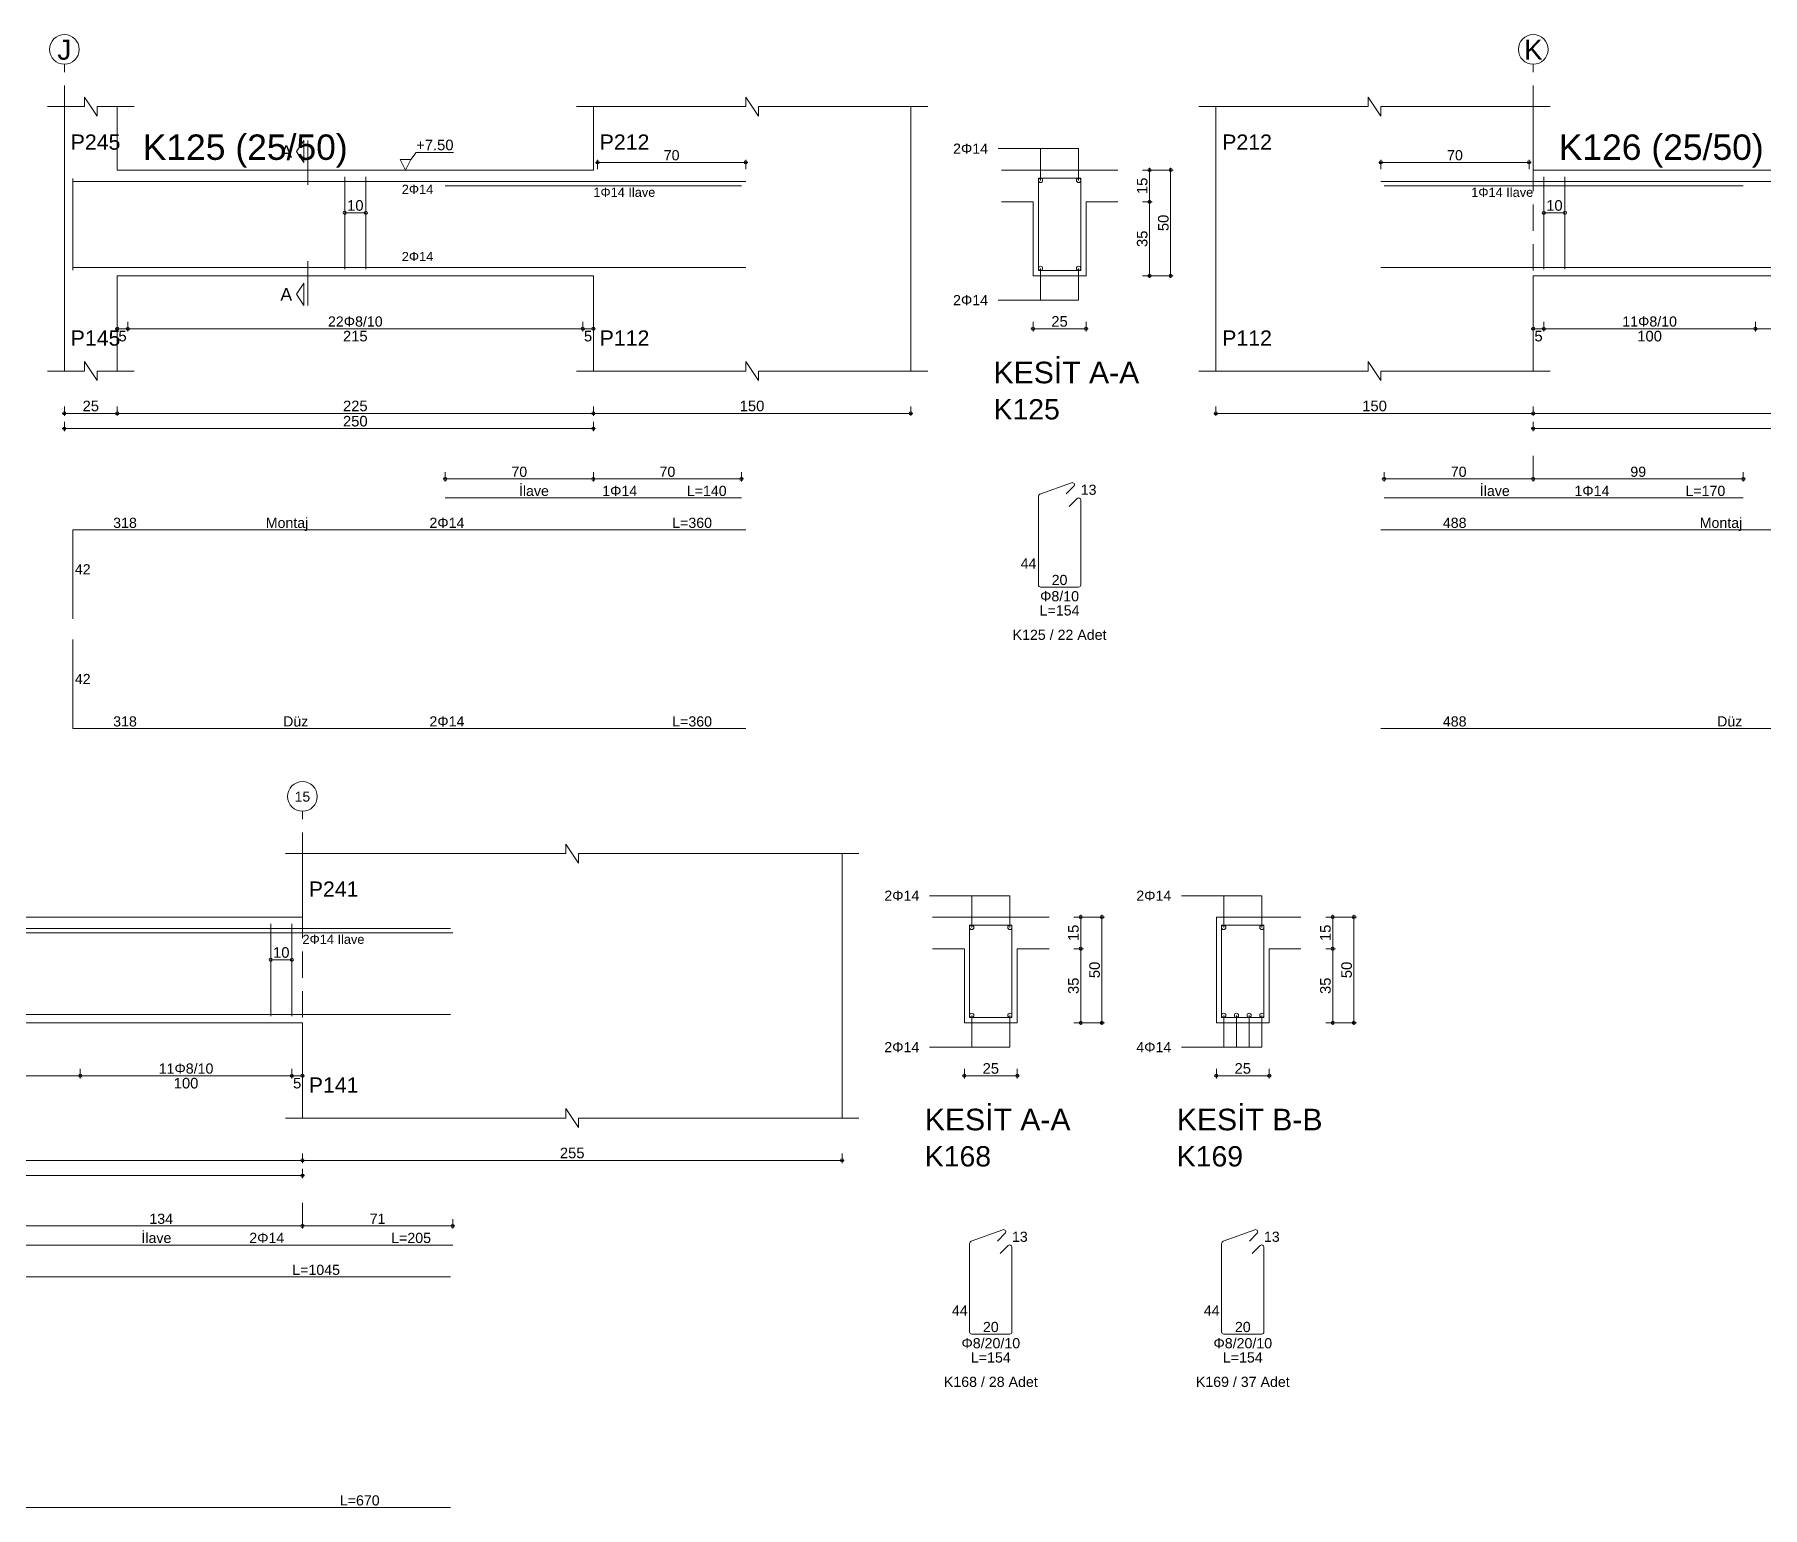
# Model space of a CAD drawing. Header units: millimetres. Extents: x 23801 to 80069, y 9628 to 14137.
# Drawn here: x 49906 to 51131, y 11919 to 12963 of the extents above; entities that cross this region are included whole.
import ezdxf

# ---------------------------------------------------------------- set-up
doc = ezdxf.new("R2010")
doc.units = ezdxf.units.MM
doc.linetypes.add('DASHDOT2', pattern=[12.7, 6.35, -3.175, 0, -3.175])
doc.linetypes.add('DASHED4', pattern=[18.75, 12.5, -6.25])
doc.layers.add('aks', color=251, linetype='DASHDOT2', lineweight=35)
for name, color, linetype in [('Donatı Topl. Uzun. Yazısı', 7, 'Continuous'), ('Donatı Uz. Yazısı', 7, 'Continuous'), ('Donatı Yazısı', 7, 'Continuous'), ('Donatı Çizgisi', 7, 'Continuous'), ('Kiriş', 7, 'Continuous'), ('Standart', 7, 'Continuous'), ('Ölçülendirme', 7, 'Continuous')]:
    doc.layers.add(name, color=color, linetype=linetype)
doc.styles.add('arial_1_18', font='arial.ttf', dxfattribs={"height": 0.2})

# ---------------------------------------------------------------- blocks, each defined once
blk = doc.blocks.new('IDE475Entity7400')
at = {"layer": 'aks', "color": 30, "linetype": 'DASHED4', "lineweight": 5}
blk.add_lwpolyline([(11420.72, 2016.8), (11420.72, 2151.8)], dxfattribs=at)
at = {"layer": 'aks', "color": 1, "linetype": 'Continuous', "lineweight": 5}
blk.add_circle((11420.72, 2158.8), 7, dxfattribs=at)
at = {"layer": 'Donatı Çizgisi', "color": 5, "linetype": 'Continuous', "lineweight": 5}
for points in [[(11424.72, 2054.4), (11424.72, 2097.8)], [(11424.72, 2096.4), (11742.72, 2096.4)], [(11553.22, 2055), (11553.22, 2098.6)], [(11563.22, 2055), (11563.22, 2098.6)], [(11600.72, 2094.4), (11740.72, 2094.4)], [(11881.06, 2054.3), (11881.06, 2097.9)], [(11881.06, 2097.9), (11901.06, 2097.9)], [(11901.06, 2054.3), (11901.06, 2097.9)], [(11424.72, 2055.8), (11742.72, 2055.8)], [(11881.06, 2054.3), (11901.06, 2054.3)], [(11881.73, 1948.54), (11896.74, 1954.01)], [(11894.16, 1948.69), (11897.81, 1952.33)], [(11600.72, 1946.8), (11740.72, 1946.8)], [(11881.06, 1905.72), (11881.06, 1947.59)], [(11895.54, 1942.78), (11899.32, 1946.56)], [(11901.06, 1905.72), (11901.06, 1945.84)], [(11424.72, 1889.7), (11424.72, 1931.7)], [(11424.72, 1931.7), (11742.72, 1931.7)], [(11882.08, 1904.7), (11900.04, 1904.7)], [(11424.72, 1837.85), (11424.72, 1879.85)], [(11424.72, 1837.85), (11742.72, 1837.85)]]:
    blk.add_lwpolyline(points, dxfattribs=at)
for centre in [(11882.06, 2096.9), (11900.06, 2096.9), (11882.06, 2055.3), (11900.06, 2055.3)]:
    blk.add_circle(centre, 1, dxfattribs=at)
for centre, start, end in [((11897.08, 1953.05), 315, 110), ((11882.08, 1947.59), 110, 180), ((11900.04, 1945.84), 0, 135), ((11882.08, 1905.72), 180, 270), ((11900.04, 1905.72), 270, 0)]:
    blk.add_arc(centre, 1.02, start, end, dxfattribs=at)
at = {"layer": 'Kiriş', "color": 1, "linetype": 'Continuous', "lineweight": 5}
for points in [[(11412.72, 2131.8), (11430.22, 2131.8)], [(11420.72, 2006.8), (11420.72, 2131.8)], [(11430.22, 2131.8), (11430.22, 2136.3)], [(11436.22, 2127.3), (11430.22, 2136.3)], [(11436.22, 2127.3), (11436.22, 2131.8)], [(11436.22, 2131.8), (11453.73, 2131.8)], [(11445.73, 2101.8), (11445.73, 2131.8)], [(11662.72, 2131.8), (11742.72, 2131.8)], [(11670.72, 2101.8), (11670.72, 2131.8)], [(11742.72, 2131.8), (11742.72, 2136.3)], [(11748.72, 2127.3), (11742.72, 2136.3)], [(11748.72, 2131.8), (11828.73, 2131.8)], [(11748.72, 2127.3), (11748.72, 2131.8)], [(11820.73, 2006.8), (11820.73, 2131.8)], [(11445.73, 2101.8), (11670.72, 2101.8)], [(11863.56, 2101.8), (11918.56, 2101.8)], [(11863.56, 2086.8), (11878.56, 2086.8)], [(11878.56, 2051.8), (11878.56, 2086.8)], [(11903.56, 2086.8), (11918.56, 2086.8)], [(11903.56, 2051.8), (11903.56, 2086.8)], [(11445.73, 2051.8), (11670.72, 2051.8)], [(11445.73, 2006.8), (11445.73, 2051.8)], [(11670.72, 2006.8), (11670.72, 2051.8)], [(11878.56, 2051.8), (11903.56, 2051.8)], [(11436.22, 2002.3), (11430.22, 2011.3)], [(11430.22, 2006.8), (11430.22, 2011.3)], [(11748.72, 2002.3), (11742.72, 2011.3)], [(11742.72, 2006.8), (11742.72, 2011.3)], [(11412.72, 2006.8), (11430.22, 2006.8)], [(11436.22, 2006.8), (11453.73, 2006.8)], [(11436.22, 2002.3), (11436.22, 2006.8)], [(11662.72, 2006.8), (11742.72, 2006.8)], [(11748.72, 2006.8), (11828.73, 2006.8)], [(11748.72, 2002.3), (11748.72, 2006.8)]]:
    blk.add_lwpolyline(points, dxfattribs=at)
at = {"layer": 'Ölçülendirme', "color": 1, "linetype": 'Continuous', "lineweight": 5}
for points in [[(11530.47, 2110.55), (11533.97, 2115.8)], [(11533.97, 2105.3), (11533.97, 2115.8)], [(11535.72, 2094.8), (11535.72, 2115.8)], [(11533.97, 2105.3), (11530.47, 2110.55)], [(11584.47, 2106.8), (11586.97, 2110.13)], [(11586.97, 2110.13), (11604.65, 2110.13)], [(11862.06, 2111.9), (11900.06, 2111.9)], [(11882.06, 2096.9), (11882.06, 2111.9)], [(11900.06, 2096.9), (11900.06, 2111.9)], [(11581.97, 2101.8), (11579.47, 2106.8)], [(11579.47, 2106.8), (11584.47, 2106.8)], [(11584.47, 2106.8), (11581.97, 2101.8)], [(11581.97, 2101.8), (11581.97, 2101.8)], [(11671.72, 2105.4), (11743.72, 2105.4)], [(11672.72, 2102.15), (11672.72, 2106.65)], [(11742.72, 2102.15), (11742.72, 2106.65)], [(11930.31, 2101.8), (11944.81, 2101.8)], [(11933.56, 2050.8), (11933.56, 2102.8)], [(11943.56, 2050.8), (11943.56, 2102.8)], [(11930.31, 2086.8), (11934.81, 2086.8)], [(11553.22, 2081.6), (11563.22, 2081.6)], [(11535.72, 2037.8), (11535.72, 2058.8)], [(11882.06, 2040.3), (11882.06, 2055.3)], [(11900.06, 2040.3), (11900.06, 2055.3)], [(11930.31, 2051.8), (11944.81, 2051.8)], [(11530.47, 2043.05), (11533.97, 2048.3)], [(11533.97, 2037.8), (11530.47, 2043.05)], [(11533.97, 2037.8), (11533.97, 2048.3)], [(11862.06, 2040.3), (11900.06, 2040.3)], [(11444.72, 2026.8), (11671.72, 2026.8)], [(11445.72, 2025.55), (11445.72, 2030.05)], [(11450.72, 2025.55), (11450.72, 2030.05)], [(11665.72, 2025.55), (11665.72, 2030.05)], [(11670.72, 2025.55), (11670.72, 2030.05)], [(11877.56, 2026.8), (11904.56, 2026.8)], [(11878.56, 2025.55), (11878.56, 2030.05)], [(11903.56, 2025.55), (11903.56, 2030.05)], [(11419.72, 1986.8), (11821.72, 1986.8)], [(11420.72, 1985.55), (11420.72, 1990.05)], [(11445.72, 1985.55), (11445.72, 1990.05)], [(11670.72, 1985.55), (11670.72, 1990.05)], [(11820.72, 1985.55), (11820.72, 1990.05)], [(11419.72, 1979.6), (11671.72, 1979.6)], [(11420.72, 1978.35), (11420.72, 1982.85)], [(11670.72, 1978.35), (11670.72, 1982.85)], [(11599.72, 1955.8), (11671.72, 1955.8)], [(11600.72, 1954.55), (11600.72, 1959.05)], [(11669.72, 1955.8), (11741.72, 1955.8)], [(11670.72, 1954.55), (11670.72, 1959.05)], [(11670.72, 1954.55), (11670.72, 1959.05)], [(11740.72, 1954.55), (11740.72, 1959.05)]]:
    blk.add_lwpolyline(points, dxfattribs=at)
for centre in [(11672.72, 2105.4), (11742.72, 2105.4), (11933.56, 2101.8), (11943.56, 2101.8), (11553.22, 2081.6), (11563.22, 2081.6), (11933.56, 2086.8), (11933.56, 2051.8), (11943.56, 2051.8), (11445.72, 2026.8), (11450.72, 2026.8), (11450.72, 2026.8), (11665.72, 2026.8), (11665.72, 2026.8), (11670.72, 2026.8), (11878.56, 2026.8), (11903.56, 2026.8), (11420.72, 1986.8), (11445.72, 1986.8), (11445.72, 1986.8), (11670.72, 1986.8), (11670.72, 1986.8), (11820.72, 1986.8), (11420.72, 1979.6), (11670.72, 1979.6), (11600.72, 1955.8), (11670.72, 1955.8), (11670.72, 1955.8), (11740.72, 1955.8)]:
    blk.add_circle(centre, 0.75, dxfattribs=at)
at = {"layer": 'aks', "color": 1, "linetype": 'Continuous', "lineweight": 5, "style": 'arial_1_18'}
blk.add_text('J', height=9.45, dxfattribs=at).set_placement((11417.42, 2153.92))
at = {"layer": 'Donatı Topl. Uzun. Yazısı', "color": 1, "linetype": 'Continuous', "lineweight": 5, "style": 'arial_1_18'}
for s, p in [('L=140', (11714.89, 1947.76)), ('L=360', (11707.99, 1932.66)), ('L=154', (11881.64, 1891.26)), ('L=360', (11707.99, 1838.81))]:
    blk.add_text(s, height=4.8, dxfattribs=at).set_placement(p)
at = {"layer": 'Donatı Uz. Yazısı', "color": 1, "linetype": 'Continuous', "lineweight": 5, "style": 'arial_1_18'}
for s, p in [('13', (11901.06, 1948.3)), ('318', (11443.8, 1932.66)), ('42', (11425.68, 1910.7)), ('44', (11872.64, 1913.42)), ('20', (11887.33, 1905.66)), ('42', (11425.68, 1858.85)), ('318', (11443.8, 1838.81))]:
    blk.add_text(s, height=4.8, dxfattribs=at).set_placement(p)
at = {"layer": 'Donatı Yazısı', "color": 5, "linetype": 'Continuous', "lineweight": 5, "style": 'arial_1_18'}
for s, height, p in [('2Φ14', 4.8, (11840.73, 2109.5)), ('1Φ14 İlave', 4.32, (11670.72, 2089.12)), ('2Φ14', 4.8, (11840.73, 2037.9)), ('1Φ14', 4.8, (11674.92, 1947.76)), ('2Φ14', 4.8, (11593.26, 1932.66)), ('Φ8/10', 4.8, (11881.86, 1897.98)), ('K125 / 22 Adet', 4.8, (11868.88, 1879.74)), ('2Φ14', 4.8, (11593.26, 1838.81))]:
    blk.add_text(s, height=height, dxfattribs=at).set_placement(p)
for p in [(11580.18, 2090.52), (11580.18, 2058.76)]:
    blk.add_text('2Φ14', height=4.32, rotation=360, dxfattribs=at).set_placement(p)
at = {"layer": 'Donatı Yazısı', "color": 1, "linetype": 'Continuous', "lineweight": 5, "style": 'arial_1_18'}
for s, p in [('İlave', (11635.56, 1947.76)), ('Montaj', (11515.9, 1932.66)), ('Düz', (11524.1, 1838.81))]:
    blk.add_text(s, height=4.8, dxfattribs=at).set_placement(p)
at = {"layer": 'Kiriş', "color": 1, "linetype": 'Continuous', "lineweight": 5, "style": 'arial_1_18'}
for s, height, p in [('P245', 7.2, (11423.72, 2111.4)), ('K125 (25/50)', 12, (11457.72, 2106.6)), ('P212', 7.2, (11673.72, 2111.4)), ('P145', 7.2, (11423.72, 2018.8)), ('P112', 7.2, (11673.72, 2018.8)), ('KESİT A-A', 10.2, (11859.86, 2001)), ('K125', 9.6, (11859.86, 1983.92))]:
    blk.add_text(s, height=height, dxfattribs=at).set_placement(p)
at = {"layer": 'Ölçülendirme', "color": 1, "linetype": 'Continuous', "lineweight": 5, "style": 'arial_1_18'}
for s, height, p in [('+7.50', 5, (11586.97, 2111.13)), ('A', 5.95, (11522.83, 2107.57)), ('70', 4.8, (11704, 2106.4)), ('A', 5.95, (11522.83, 2040.07)), ('5', 5, (11446.28, 2020.8)), ('215', 5, (11552.4, 2020.8)), ('5', 5, (11666.28, 2020.8)), ('25', 5, (11887.17, 2027.76)), ('25', 5, (11429.34, 1987.8)), ('225', 5, (11552.4, 1987.8)), ('150', 5, (11739.9, 1987.8)), ('250', 5, (11552.4, 1980.6))]:
    blk.add_text(s, height=height, dxfattribs=at).set_placement(p)
for s, rotation, p in [('15', 90, (11932.6, 2090.42)), ('10', 360, (11554.34, 2082.56)), ('50', 90, (11942.6, 2072.92)), ('35', 90, (11932.6, 2065.42))]:
    blk.add_text(s, height=5, rotation=rotation, dxfattribs=at).set_placement(p)
at = {"layer": 'Ölçülendirme', "color": 5, "linetype": 'Continuous', "lineweight": 5, "style": 'arial_1_18'}
for s, p in [('22Φ8/10', (11545.3, 2027.8)), ('70', (11632, 1956.8)), ('70', (11702, 1956.8))]:
    blk.add_text(s, height=4.8, dxfattribs=at).set_placement(p)
blk = doc.blocks.new('IDE475Entity7401')
at = {"layer": 'aks', "color": 30, "linetype": 'DASHED4', "lineweight": 5}
for points in [[(12114.93, 2016.8), (12114.93, 2151.8)], [(12534.93, 2016.8), (12534.93, 2151.8)], [(12114.93, 1955.8), (12114.93, 1966.8)]]:
    blk.add_lwpolyline(points, dxfattribs=at)
at = {"layer": 'aks', "color": 1, "linetype": 'Continuous', "lineweight": 5}
for centre in [(12114.93, 2158.8), (12534.93, 2158.8)]:
    blk.add_circle(centre, 7, dxfattribs=at)
at = {"layer": 'Donatı Çizgisi', "color": 5, "linetype": 'Continuous', "lineweight": 5}
for points in [[(12042.93, 2096.4), (12530.93, 2096.4)], [(12044.43, 2094.4), (12214.18, 2094.4)], [(12119.93, 2055), (12119.93, 2098.6)], [(12129.93, 2055), (12129.93, 2098.6)], [(12302.43, 2055), (12302.43, 2098.6)], [(12322.43, 2055), (12322.43, 2098.6)], [(12494.93, 2055), (12494.93, 2098.6)], [(12504.93, 2055), (12504.93, 2098.6)], [(12530.93, 2054.4), (12530.93, 2097.8)], [(12595.26, 2054.3), (12595.26, 2097.9)], [(12595.26, 2097.9), (12615.26, 2097.9)], [(12615.26, 2054.3), (12615.26, 2097.9)], [(12042.93, 2055.8), (12530.93, 2055.8)], [(12595.26, 2054.3), (12615.26, 2054.3)], [(12595.93, 1948.54), (12610.94, 1954.01)], [(12608.37, 1948.69), (12612.01, 1952.33)], [(12044.43, 1946.8), (12214.18, 1946.8)], [(12595.26, 1905.72), (12595.26, 1947.59)], [(12609.75, 1942.78), (12613.52, 1946.56)], [(12615.26, 1905.72), (12615.26, 1945.84)], [(12042.93, 1931.7), (12530.93, 1931.7)], [(12530.93, 1889.7), (12530.93, 1931.7)], [(12596.28, 1904.7), (12614.24, 1904.7)], [(12530.93, 1837.85), (12530.93, 1879.85)], [(12042.93, 1837.85), (12530.93, 1837.85)]]:
    blk.add_lwpolyline(points, dxfattribs=at)
for centre in [(12596.26, 2096.9), (12614.26, 2096.9), (12596.26, 2055.3), (12605.26, 2055.3), (12614.26, 2055.3)]:
    blk.add_circle(centre, 1, dxfattribs=at)
for centre, start, end in [((12611.29, 1953.05), 315, 110), ((12596.28, 1947.59), 110, 180), ((12614.24, 1945.84), 0, 135), ((12596.28, 1905.72), 180, 270), ((12614.24, 1905.72), 270, 0)]:
    blk.add_arc(centre, 1.02, start, end, dxfattribs=at)
at = {"layer": 'Kiriş', "color": 1, "linetype": 'Continuous', "lineweight": 5}
for points in [[(11956.93, 2131.8), (12036.93, 2131.8)], [(11964.93, 2006.8), (11964.93, 2131.8)], [(12036.93, 2131.8), (12036.93, 2136.3)], [(12042.93, 2127.3), (12036.93, 2136.3)], [(12042.93, 2127.3), (12042.93, 2131.8)], [(12042.93, 2131.8), (12122.93, 2131.8)], [(12114.93, 2101.8), (12114.93, 2131.8)], [(12501.93, 2131.8), (12519.43, 2131.8)], [(12509.93, 2101.8), (12509.93, 2131.8)], [(12519.43, 2131.8), (12519.43, 2136.3)], [(12525.43, 2127.3), (12519.43, 2136.3)], [(12525.43, 2131.8), (12542.93, 2131.8)], [(12525.43, 2127.3), (12525.43, 2131.8)], [(12534.93, 2006.8), (12534.93, 2131.8)], [(12114.93, 2101.8), (12509.93, 2101.8)], [(12577.76, 2101.8), (12632.76, 2101.8)], [(12577.76, 2086.8), (12592.76, 2086.8)], [(12592.76, 2051.8), (12592.76, 2086.8)], [(12617.76, 2086.8), (12632.76, 2086.8)], [(12617.76, 2051.8), (12617.76, 2086.8)], [(12114.93, 2051.8), (12509.93, 2051.8)], [(12114.93, 2006.8), (12114.93, 2051.8)], [(12509.93, 2006.8), (12509.93, 2051.8)], [(12592.76, 2051.8), (12617.76, 2051.8)], [(12042.93, 2002.3), (12036.93, 2011.3)], [(12036.93, 2006.8), (12036.93, 2011.3)], [(12525.43, 2002.3), (12519.43, 2011.3)], [(12519.43, 2006.8), (12519.43, 2011.3)], [(11956.93, 2006.8), (12036.93, 2006.8)], [(12042.93, 2006.8), (12122.93, 2006.8)], [(12042.93, 2002.3), (12042.93, 2006.8)], [(12501.93, 2006.8), (12519.43, 2006.8)], [(12525.43, 2006.8), (12542.93, 2006.8)], [(12525.43, 2002.3), (12525.43, 2006.8)]]:
    blk.add_lwpolyline(points, dxfattribs=at)
at = {"layer": 'Ölçülendirme', "color": 1, "linetype": 'Continuous', "lineweight": 5}
for points in [[(12267.68, 2110.55), (12271.18, 2115.8)], [(12271.18, 2105.3), (12271.18, 2115.8)], [(12272.93, 2094.8), (12272.93, 2115.8)], [(12271.18, 2105.3), (12267.68, 2110.55)], [(12355.68, 2106.8), (12358.18, 2110.13)], [(12358.18, 2110.13), (12375.85, 2110.13)], [(12576.26, 2111.9), (12614.26, 2111.9)], [(12596.26, 2096.9), (12596.26, 2111.9)], [(12614.26, 2096.9), (12614.26, 2111.9)], [(12041.93, 2105.4), (12113.93, 2105.4)], [(12042.93, 2102.15), (12042.93, 2106.65)], [(12112.93, 2102.15), (12112.93, 2106.65)], [(12353.18, 2101.8), (12350.68, 2106.8)], [(12350.68, 2106.8), (12355.68, 2106.8)], [(12355.68, 2106.8), (12353.18, 2101.8)], [(12353.18, 2101.8), (12353.18, 2101.8)], [(12644.51, 2101.8), (12659.01, 2101.8)], [(12647.76, 2050.8), (12647.76, 2102.8)], [(12657.76, 2050.8), (12657.76, 2102.8)], [(12644.51, 2086.8), (12649.01, 2086.8)], [(12119.93, 2081.6), (12129.93, 2081.6)], [(12302.43, 2081.6), (12322.43, 2081.6)], [(12494.93, 2081.6), (12504.93, 2081.6)], [(12272.93, 2037.8), (12272.93, 2058.8)], [(12596.26, 2040.3), (12596.26, 2055.3)], [(12605.26, 2040.3), (12605.26, 2055.3)], [(12614.26, 2040.3), (12614.26, 2055.3)], [(12644.51, 2051.8), (12659.01, 2051.8)], [(12267.68, 2043.05), (12271.18, 2048.3)], [(12271.18, 2037.8), (12267.68, 2043.05)], [(12271.18, 2037.8), (12271.18, 2048.3)], [(12576.26, 2040.3), (12614.26, 2040.3)], [(12113.93, 2026.8), (12510.93, 2026.8)], [(12114.93, 2025.55), (12114.93, 2030.05)], [(12119.93, 2025.55), (12119.93, 2030.05)], [(12219.93, 2025.55), (12219.93, 2030.05)], [(12404.93, 2025.55), (12404.93, 2030.05)], [(12504.93, 2025.55), (12504.93, 2030.05)], [(12509.93, 2025.55), (12509.93, 2030.05)], [(12591.76, 2026.8), (12618.76, 2026.8)], [(12592.76, 2025.55), (12592.76, 2030.05)], [(12617.76, 2025.55), (12617.76, 2030.05)], [(11963.93, 1986.8), (12535.93, 1986.8)], [(11964.93, 1985.55), (11964.93, 1990.05)], [(12114.93, 1985.55), (12114.93, 1990.05)], [(12509.93, 1985.55), (12509.93, 1990.05)], [(12534.93, 1985.55), (12534.93, 1990.05)], [(12113.93, 1979.6), (12535.93, 1979.6)], [(12114.93, 1978.35), (12114.93, 1982.85)], [(12534.93, 1978.35), (12534.93, 1982.85)], [(12043.43, 1955.8), (12115.93, 1955.8)], [(12044.43, 1954.55), (12044.43, 1959.05)], [(12113.93, 1955.8), (12215.18, 1955.8)], [(12114.93, 1954.55), (12114.93, 1959.05)], [(12114.93, 1954.55), (12114.93, 1959.05)], [(12214.18, 1954.55), (12214.18, 1959.05)]]:
    blk.add_lwpolyline(points, dxfattribs=at)
for centre in [(12042.93, 2105.4), (12112.93, 2105.4), (12647.76, 2101.8), (12657.76, 2101.8), (12119.93, 2081.6), (12129.93, 2081.6), (12302.43, 2081.6), (12322.43, 2081.6), (12494.93, 2081.6), (12504.93, 2081.6), (12647.76, 2086.8), (12647.76, 2051.8), (12657.76, 2051.8), (12114.93, 2026.8), (12119.93, 2026.8), (12119.93, 2026.8), (12219.93, 2026.8), (12219.93, 2026.8), (12404.93, 2026.8), (12404.93, 2026.8), (12504.93, 2026.8), (12504.93, 2026.8), (12509.93, 2026.8), (12592.76, 2026.8), (12617.76, 2026.8), (11964.93, 1986.8), (12114.93, 1986.8), (12114.93, 1986.8), (12509.93, 1986.8), (12509.93, 1986.8), (12534.93, 1986.8), (12114.93, 1979.6), (12534.93, 1979.6), (12044.43, 1955.8), (12114.93, 1955.8), (12114.93, 1955.8), (12214.18, 1955.8)]:
    blk.add_circle(centre, 0.75, dxfattribs=at)
at = {"layer": 'aks', "color": 1, "linetype": 'Continuous', "lineweight": 5, "style": 'arial_1_18'}
for s, p in [('K', (12110.53, 2153.92)), ('M', (12529.43, 2153.92))]:
    blk.add_text(s, height=9.45, dxfattribs=at).set_placement(p)
at = {"layer": 'Donatı Topl. Uzun. Yazısı', "color": 1, "linetype": 'Continuous', "lineweight": 5, "style": 'arial_1_18'}
for s, p in [('L=170', (12186.86, 1947.76)), ('L=530', (12487.69, 1932.66)), ('L=154', (12595.85, 1891.26)), ('L=530', (12487.69, 1838.81))]:
    blk.add_text(s, height=4.8, dxfattribs=at).set_placement(p)
at = {"layer": 'Donatı Uz. Yazısı', "color": 1, "linetype": 'Continuous', "lineweight": 5, "style": 'arial_1_18'}
for s, p in [('13', (12615.26, 1948.3)), ('488', (12072.21, 1932.66)), ('42', (12531.89, 1910.7)), ('44', (12586.84, 1913.42)), ('20', (12601.53, 1905.66)), ('42', (12531.89, 1858.85)), ('488', (12072.21, 1838.81))]:
    blk.add_text(s, height=4.8, dxfattribs=at).set_placement(p)
at = {"layer": 'Donatı Yazısı', "color": 5, "linetype": 'Continuous', "lineweight": 5, "style": 'arial_1_18'}
for s, height, p in [('2Φ14', 4.8, (12554.93, 2109.5)), ('1Φ14 İlave', 4.32, (12085.62, 2089.12)), ('3Φ14', 4.8, (12554.93, 2037.9)), ('1Φ14', 4.8, (12134.39, 1947.76)), ('2Φ14', 4.8, (12301.57, 1932.66)), ('Φ8/20/10', 4.8, (12591.4, 1897.98)), ('K126 / 30 Adet', 4.8, (12583.08, 1879.74)), ('3Φ14', 4.8, (12301.57, 1838.81))]:
    blk.add_text(s, height=height, dxfattribs=at).set_placement(p)
for s, p in [('2Φ14', (12339.39, 2090.52)), ('3Φ14', (12339.39, 2058.76))]:
    blk.add_text(s, height=4.32, rotation=360, dxfattribs=at).set_placement(p)
at = {"layer": 'Donatı Yazısı', "color": 1, "linetype": 'Continuous', "lineweight": 5, "style": 'arial_1_18'}
for s, p in [('İlave', (12089.67, 1947.76)), ('Montaj', (12193.6, 1932.66)), ('Düz', (12201.81, 1838.81))]:
    blk.add_text(s, height=4.8, dxfattribs=at).set_placement(p)
at = {"layer": 'Kiriş', "color": 1, "linetype": 'Continuous', "lineweight": 5, "style": 'arial_1_18'}
for s, height, p in [('P212', 7.2, (11967.93, 2111.4)), ('K126 (25/50)', 12, (12126.93, 2106.6)), ('P251', 7.2, (12512.93, 2111.4)), ('P112', 7.2, (11967.93, 2018.8)), ('P151', 7.2, (12512.93, 2018.8)), ('KESİT A-A', 10.2, (12574.06, 2001)), ('K126', 9.6, (12574.06, 1983.92))]:
    blk.add_text(s, height=height, dxfattribs=at).set_placement(p)
at = {"layer": 'Ölçülendirme', "color": 1, "linetype": 'Continuous', "lineweight": 5, "style": 'arial_1_18'}
for s, height, p in [('+7.50', 5, (12358.18, 2111.13)), ('70', 4.8, (12074.2, 2106.4)), ('A', 5.95, (12260.04, 2107.57)), ('A', 5.95, (12260.04, 2040.07)), ('5', 5, (12115.49, 2020.8)), ('100', 5, (12164.1, 2020.8)), ('185', 5, (12306.6, 2020.8)), ('100', 5, (12449.1, 2020.8)), ('5', 5, (12505.49, 2020.8)), ('25', 5, (12601.38, 2027.76)), ('150', 5, (12034.1, 1987.8)), ('395', 5, (12306.6, 1987.8)), ('25', 5, (12518.54, 1987.8)), ('420', 5, (12306.6, 1980.6))]:
    blk.add_text(s, height=height, dxfattribs=at).set_placement(p)
for s, rotation, p in [('15', 90, (12646.8, 2090.42)), ('10', 360, (12121.04, 2082.56)), ('20', 360, (12308.54, 2082.56)), ('10', 360, (12496.04, 2082.56)), ('50', 90, (12656.8, 2072.92)), ('35', 90, (12646.8, 2065.42))]:
    blk.add_text(s, height=5, rotation=rotation, dxfattribs=at).set_placement(p)
at = {"layer": 'Ölçülendirme', "color": 5, "linetype": 'Continuous', "lineweight": 5, "style": 'arial_1_18'}
for s, p in [('11Φ8/10', (12157, 2027.8)), ('8Φ8/20', (12301.36, 2027.8)), ('11Φ8/10', (12442, 2027.8)), ('70', (12075.95, 1956.8)), ('99', (12160.82, 1956.8))]:
    blk.add_text(s, height=4.8, dxfattribs=at).set_placement(p)
blk = doc.blocks.new('IDE475Entity7431')
at = {"layer": 'aks', "color": 30, "linetype": 'DASHED4', "lineweight": 5}
for points in [[(11533.24, 1663.75), (11533.24, 1798.75)], [(11533.24, 1602.75), (11533.24, 1613.75)]]:
    blk.add_lwpolyline(points, dxfattribs=at)
at = {"layer": 'aks', "color": 1, "linetype": 'Continuous', "lineweight": 5}
blk.add_circle((11533.24, 1805.75), 7, dxfattribs=at)
at = {"layer": 'Donatı Çizgisi', "color": 5, "linetype": 'Continuous', "lineweight": 5}
for points in [[(10558.24, 1743.35), (11603.24, 1743.35)], [(11399.74, 1741.35), (11604.24, 1741.35)], [(11518.24, 1701.95), (11518.24, 1745.55)], [(11528.24, 1701.95), (11528.24, 1745.55)], [(11848.57, 1701.25), (11848.57, 1744.85)], [(11848.57, 1744.85), (11868.57, 1744.85)], [(11868.57, 1701.25), (11868.57, 1744.85)], [(11967.66, 1701.25), (11967.66, 1744.85)], [(11967.66, 1744.85), (11987.66, 1744.85)], [(11987.66, 1701.25), (11987.66, 1744.85)], [(10558.24, 1702.75), (11603.24, 1702.75)], [(11848.57, 1701.25), (11868.57, 1701.25)], [(11967.66, 1701.25), (11987.66, 1701.25)], [(11849.25, 1595.49), (11864.25, 1600.96)], [(11968.33, 1595.49), (11983.33, 1600.96)], [(11399.74, 1593.75), (11604.24, 1593.75)], [(11848.57, 1552.67), (11848.57, 1594.54)], [(11861.68, 1595.64), (11865.32, 1599.28)], [(11863.06, 1589.73), (11866.83, 1593.51)], [(11868.57, 1552.67), (11868.57, 1592.79)], [(11967.66, 1552.67), (11967.66, 1594.54)], [(11980.76, 1595.64), (11984.4, 1599.28)], [(11982.14, 1589.73), (11985.92, 1593.51)], [(11987.66, 1552.67), (11987.66, 1592.79)], [(10558.24, 1578.65), (11603.24, 1578.65)], [(11849.59, 1551.65), (11867.55, 1551.65)], [(11968.68, 1551.65), (11986.64, 1551.65)], [(10933.24, 1469.7), (11603.24, 1469.7)]]:
    blk.add_lwpolyline(points, dxfattribs=at)
for centre in [(11849.57, 1743.85), (11867.57, 1743.85), (11968.66, 1743.85), (11986.66, 1743.85), (11849.57, 1702.25), (11867.57, 1702.25), (11968.66, 1702.25), (11974.66, 1702.25), (11980.66, 1702.25), (11986.66, 1702.25)]:
    blk.add_circle(centre, 1, dxfattribs=at)
for centre, start, end in [((11864.6, 1600), 315, 110), ((11983.68, 1600), 315, 110), ((11849.59, 1594.54), 110, 180), ((11867.55, 1592.79), 0, 135), ((11968.68, 1594.54), 110, 180), ((11986.64, 1592.79), 0, 135), ((11849.59, 1552.67), 180, 270), ((11867.55, 1552.67), 270, 0), ((11968.68, 1552.67), 180, 270), ((11986.64, 1552.67), 270, 0)]:
    blk.add_arc(centre, 1.02, start, end, dxfattribs=at)
at = {"layer": 'Kiriş', "color": 1, "linetype": 'Continuous', "lineweight": 5}
for points in [[(11657.74, 1778.75), (11657.74, 1783.25)], [(11663.74, 1774.25), (11657.74, 1783.25)], [(11525.24, 1778.75), (11657.74, 1778.75)], [(11533.24, 1748.75), (11533.24, 1778.75)], [(11663.74, 1778.75), (11796.24, 1778.75)], [(11663.74, 1774.25), (11663.74, 1778.75)], [(11788.24, 1653.75), (11788.24, 1778.75)], [(11003.24, 1748.75), (11533.24, 1748.75)], [(11831.07, 1748.75), (11886.07, 1748.75)], [(11965.16, 1748.75), (12005.16, 1748.75)], [(11965.16, 1698.75), (11965.16, 1748.75)], [(11831.07, 1733.75), (11846.07, 1733.75)], [(11846.07, 1698.75), (11846.07, 1733.75)], [(11871.07, 1733.75), (11886.07, 1733.75)], [(11871.07, 1698.75), (11871.07, 1733.75)], [(11990.16, 1733.75), (12005.16, 1733.75)], [(11990.16, 1698.75), (11990.16, 1733.75)], [(11003.24, 1698.75), (11533.24, 1698.75)], [(11533.24, 1653.75), (11533.24, 1698.75)], [(11846.07, 1698.75), (11871.07, 1698.75)], [(11965.16, 1698.75), (11990.16, 1698.75)], [(11663.74, 1649.25), (11657.74, 1658.25)], [(11657.74, 1653.75), (11657.74, 1658.25)], [(11525.24, 1653.75), (11657.74, 1653.75)], [(11663.74, 1653.75), (11796.24, 1653.75)], [(11663.74, 1649.25), (11663.74, 1653.75)]]:
    blk.add_lwpolyline(points, dxfattribs=at)
at = {"layer": 'Ölçülendirme', "color": 1, "linetype": 'Continuous', "lineweight": 5}
for points in [[(11829.57, 1758.85), (11867.57, 1758.85)], [(11849.57, 1743.85), (11849.57, 1758.85)], [(11867.57, 1743.85), (11867.57, 1758.85)], [(11948.66, 1758.85), (11986.66, 1758.85)], [(11968.66, 1743.85), (11968.66, 1758.85)], [(11986.66, 1743.85), (11986.66, 1758.85)], [(11897.82, 1748.75), (11912.32, 1748.75)], [(11901.07, 1697.75), (11901.07, 1749.75)], [(11911.07, 1697.75), (11911.07, 1749.75)], [(12016.91, 1748.75), (12031.41, 1748.75)], [(12020.16, 1697.75), (12020.16, 1749.75)], [(12030.16, 1697.75), (12030.16, 1749.75)], [(11897.82, 1733.75), (11902.32, 1733.75)], [(12016.91, 1733.75), (12021.41, 1733.75)], [(11518.24, 1728.55), (11528.24, 1728.55)], [(11849.57, 1687.25), (11849.57, 1702.25)], [(11867.57, 1687.25), (11867.57, 1702.25)], [(11897.82, 1698.75), (11912.32, 1698.75)], [(11968.66, 1687.25), (11968.66, 1702.25)], [(11974.66, 1687.25), (11974.66, 1702.25)], [(11980.66, 1687.25), (11980.66, 1702.25)], [(11986.66, 1687.25), (11986.66, 1702.25)], [(12016.91, 1698.75), (12031.41, 1698.75)], [(11829.57, 1687.25), (11867.57, 1687.25)], [(11948.66, 1687.25), (11986.66, 1687.25)], [(11428.24, 1672.5), (11428.24, 1677)], [(11528.24, 1672.5), (11528.24, 1677)], [(11533.24, 1672.5), (11533.24, 1677)], [(11846.07, 1672.5), (11846.07, 1677)], [(11871.07, 1672.5), (11871.07, 1677)], [(11965.16, 1672.5), (11965.16, 1677)], [(11990.16, 1672.5), (11990.16, 1677)], [(11002.24, 1673.75), (11534.24, 1673.75)], [(11845.07, 1673.75), (11872.07, 1673.75)], [(11964.16, 1673.75), (11991.16, 1673.75)], [(10477.24, 1633.75), (11789.24, 1633.75)], [(11533.24, 1632.5), (11533.24, 1637)], [(11788.24, 1632.5), (11788.24, 1637)], [(10627.24, 1626.55), (11534.24, 1626.55)], [(11533.24, 1625.3), (11533.24, 1629.8)], [(11398.74, 1602.75), (11534.24, 1602.75)], [(11532.24, 1602.75), (11605.24, 1602.75)], [(11533.24, 1601.5), (11533.24, 1606)], [(11533.24, 1601.5), (11533.24, 1606)], [(11604.24, 1601.5), (11604.24, 1606)]]:
    blk.add_lwpolyline(points, dxfattribs=at)
for centre in [(11901.07, 1748.75), (11911.07, 1748.75), (12020.16, 1748.75), (12030.16, 1748.75), (11901.07, 1733.75), (12020.16, 1733.75), (11518.24, 1728.55), (11528.24, 1728.55), (11901.07, 1698.75), (11911.07, 1698.75), (12020.16, 1698.75), (12030.16, 1698.75), (11428.24, 1673.75), (11428.24, 1673.75), (11528.24, 1673.75), (11528.24, 1673.75), (11533.24, 1673.75), (11846.07, 1673.75), (11871.07, 1673.75), (11965.16, 1673.75), (11990.16, 1673.75), (11533.24, 1633.75), (11533.24, 1633.75), (11788.24, 1633.75), (11533.24, 1626.55), (11533.24, 1602.75), (11533.24, 1602.75), (11604.24, 1602.75)]:
    blk.add_circle(centre, 0.75, dxfattribs=at)
at = {"layer": 'aks', "color": 1, "linetype": 'Continuous', "lineweight": 5, "style": 'arial_1_18'}
blk.add_text('15', height=4.725, dxfattribs=at).set_placement((11529.57, 1803.31))
at = {"layer": 'Donatı Topl. Uzun. Yazısı', "color": 1, "linetype": 'Continuous', "lineweight": 5, "style": 'arial_1_18'}
for s, p in [('L=205', (11575.18, 1594.71)), ('L=1045', (11528.43, 1579.61)), ('L=154', (11849.16, 1538.21)), ('L=154', (11968.24, 1538.21)), ('L=670', (11550.91, 1470.66))]:
    blk.add_text(s, height=4.8, dxfattribs=at).set_placement(p)
at = {"layer": 'Donatı Uz. Yazısı', "color": 1, "linetype": 'Continuous', "lineweight": 5, "style": 'arial_1_18'}
for s, p in [('13', (11868.57, 1595.25)), ('13', (11987.66, 1595.25)), ('44', (11840.16, 1560.37)), ('44', (11959.24, 1560.37)), ('20', (11854.84, 1552.61)), ('20', (11973.93, 1552.61))]:
    blk.add_text(s, height=4.8, dxfattribs=at).set_placement(p)
at = {"layer": 'Donatı Yazısı', "color": 5, "linetype": 'Continuous', "lineweight": 5, "style": 'arial_1_18'}
for s, height, p in [('2Φ14', 4.8, (11808.24, 1756.45)), ('2Φ14', 4.8, (11927.32, 1756.45)), ('2Φ14 İlave', 4.32, (11533.24, 1736.07)), ('2Φ14', 4.8, (11808.24, 1684.85)), ('4Φ14', 4.8, (11927.32, 1684.85)), ('2Φ14', 4.8, (11508.12, 1594.71)), ('Φ8/20/10', 4.8, (11844.71, 1544.93)), ('Φ8/20/10', 4.8, (11963.8, 1544.93)), ('K168 / 28 Adet', 4.8, (11836.39, 1526.69)), ('K169 / 37 Adet', 4.8, (11955.47, 1526.69))]:
    blk.add_text(s, height=height, dxfattribs=at).set_placement(p)
at = {"layer": 'Donatı Yazısı', "color": 1, "linetype": 'Continuous', "lineweight": 5, "style": 'arial_1_18'}
blk.add_text('İlave', height=4.8, dxfattribs=at).set_placement((11457.15, 1594.71))
at = {"layer": 'Kiriş', "color": 1, "linetype": 'Continuous', "lineweight": 5, "style": 'arial_1_18'}
for s, height, p in [('P241', 7.2, (11536.24, 1758.35)), ('P141', 7.2, (11536.24, 1665.75)), ('KESİT A-A', 10.2, (11827.37, 1647.95)), ('KESİT B-B', 10.2, (11946.46, 1647.95)), ('K168', 9.6, (11827.37, 1630.87)), ('K169', 9.6, (11946.46, 1630.87))]:
    blk.add_text(s, height=height, dxfattribs=at).set_placement(p)
at = {"layer": 'Ölçülendirme', "color": 1, "linetype": 'Continuous', "lineweight": 5, "style": 'arial_1_18'}
for s, rotation, p in [('15', 90, (11900.11, 1737.37)), ('15', 90, (12019.2, 1737.37)), ('10', 360, (11519.35, 1729.51)), ('50', 90, (11910.11, 1719.87)), ('50', 90, (12029.2, 1719.87)), ('35', 90, (11900.11, 1712.37)), ('35', 90, (12019.2, 1712.37))]:
    blk.add_text(s, height=5, rotation=rotation, dxfattribs=at).set_placement(p)
at = {"layer": 'Ölçülendirme', "color": 5, "linetype": 'Continuous', "lineweight": 5, "style": 'arial_1_18'}
for s, p in [('11Φ8/10', (11465.31, 1674.75)), ('134', (11460.9, 1603.75)), ('71', (11565.01, 1603.75))]:
    blk.add_text(s, height=4.8, dxfattribs=at).set_placement(p)
at = {"layer": 'Ölçülendirme', "color": 1, "linetype": 'Continuous', "lineweight": 5, "style": 'arial_1_18'}
for s, p in [('25', (11854.69, 1674.71)), ('25', (11973.77, 1674.71)), ('100', (11472.41, 1667.75)), ('5', (11528.8, 1667.75)), ('255', (11654.91, 1634.75))]:
    blk.add_text(s, height=5, dxfattribs=at).set_placement(p)

msp = doc.modelspace()

# ---------------------------------------------------------------- block references
at = {"layer": 'Standart', "xscale": 1.5, "yscale": 1.5, "zscale": 1.5}
for name in ['IDE475Entity7400', 'IDE475Entity7401', 'IDE475Entity7431']:
    msp.add_blockref(name, (32796.5, 9714.1), dxfattribs=at)

doc.saveas('drawing.dxf')
